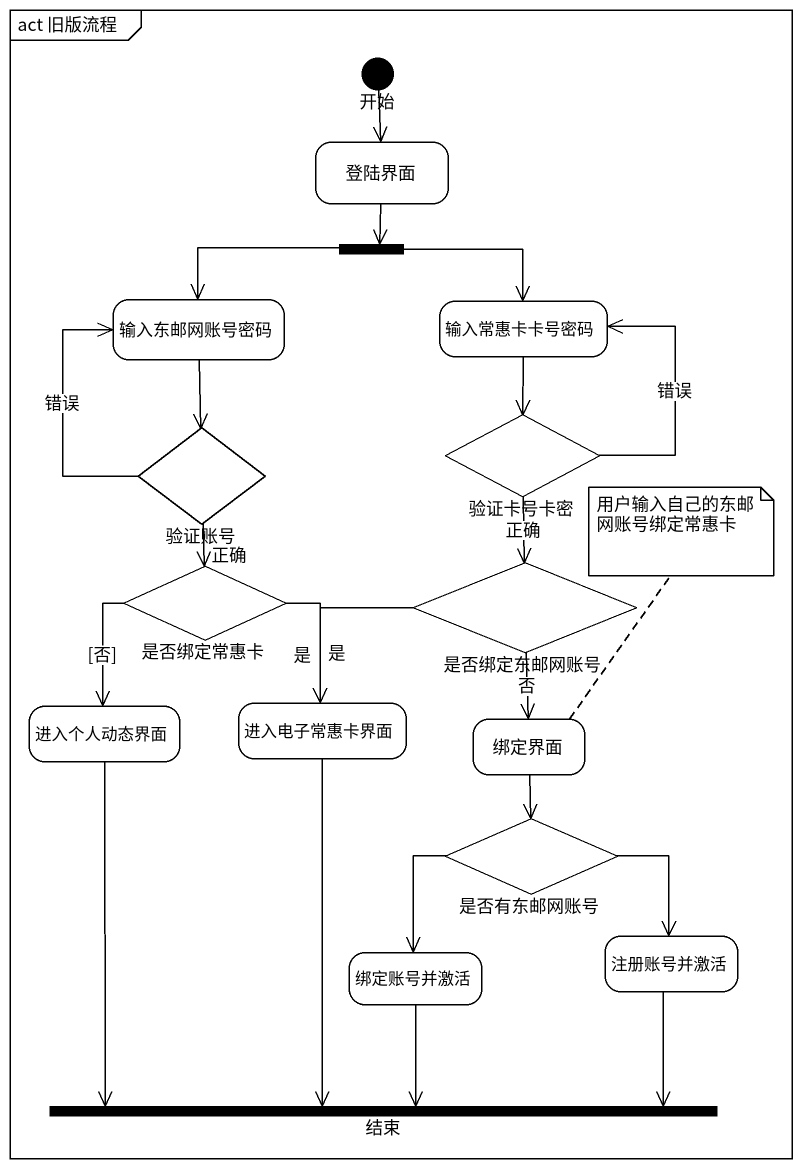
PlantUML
@startuml
mainframe act 旧版流程
hide empty description
state 开始 <<start>>
state 登陆界面
state 输入东邮网账号密码
state fork1 <<fork>>
state 输入常惠卡卡号密码
state 验证账号 <<choice>>
state 验证卡号卡密 <<choice>>
state 是否绑定常惠卡 <<choice>>
state 是否绑定东邮网账号 <<choice>>
state 进入个人动态界面
state 进入电子常惠卡界面
state 绑定界面
state 是否有东邮网账号 <<choice>>
state 绑定账号并激活
state 注册账号并激活
state 结束 <<join>>
开始 --> 登陆界面
登陆界面 --> fork1
输入东邮网账号密码 --> 验证账号
fork1 -left-> 输入东邮网账号密码
fork1 -right-> 输入常惠卡卡号密码
输入常惠卡卡号密码 --> 验证卡号卡密
验证账号 -up-> 输入东邮网账号密码 : 错误
验证账号 --> 是否绑定常惠卡 : 正确
验证卡号卡密 -up-> 输入常惠卡卡号密码 : 错误
验证卡号卡密 --> 是否绑定东邮网账号 : 正确
是否绑定常惠卡 --> 进入个人动态界面 : [否]
是否绑定常惠卡 --> 进入电子常惠卡界面 : 是
是否绑定东邮网账号 --> 进入电子常惠卡界面 : 是
是否绑定东邮网账号 --> 绑定界面 : 否
进入个人动态界面 --> 结束
进入电子常惠卡界面 --> 结束
绑定界面 --> 是否有东邮网账号
是否有东邮网账号 --> 绑定账号并激活
是否有东邮网账号 --> 注册账号并激活
绑定账号并激活 --> 结束
注册账号并激活 -left-> 结束
note top of 绑定界面 : 用户输入自己的东邮网账号绑定常惠卡
@enduml
